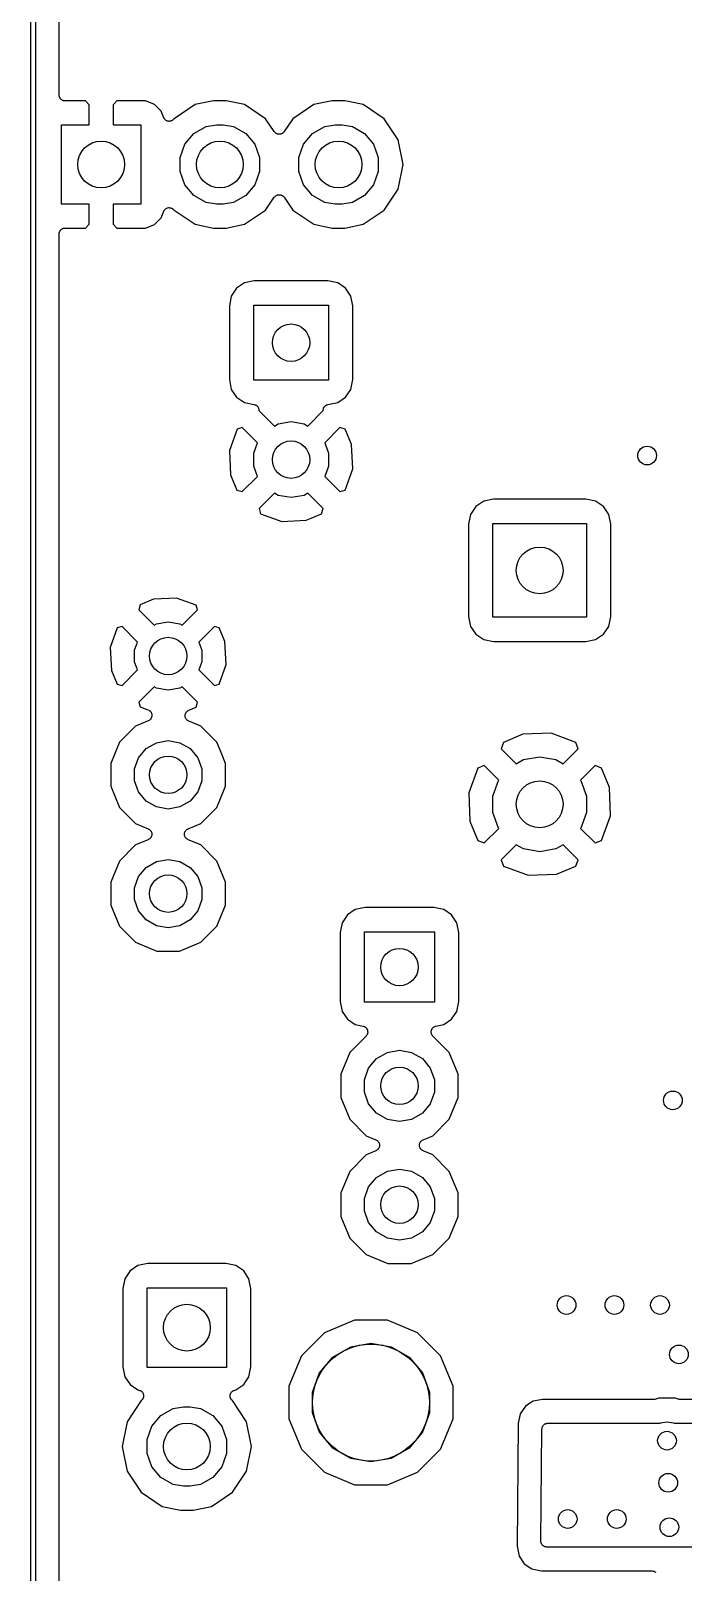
# Model space of a CAD drawing. Extents: x 202.7 to 262.5, y -125.5 to -33.7.
# Drawn here: x 202.71 to 216.67, y -105.79 to -72.83 of the extents above; entities that cross this region are included whole.
import ezdxf

# ---------------------------------------------------------------- set-up
doc = ezdxf.new("R2010")
doc.units = 0
doc.header["$MEASUREMENT"] = 0
doc.layers.add('BLACK', color=7, linetype='CONTINUOUS')

msp = doc.modelspace()

# ---------------------------------------------------------------- linework, layer by layer
at = {"layer": 'BLACK', "linetype": 'CONTINUOUS'}
for p, q in [((202.71, -115.204), (202.71, -44.0656)), ((202.81, -44.117), (202.81, -115.151)), ((203.318, -74.207), (203.318, -72.517)), ((203.32, -74.2179), (203.318, -74.207)), ((203.32, -74.2291), (203.32, -74.2179)), ((203.324, -74.2395), (203.32, -74.2291)), ((203.326, -74.2504), (203.324, -74.2395)), ((203.331, -74.2601), (203.326, -74.2504)), ((203.335, -74.2705), (203.331, -74.2601)), ((203.342, -74.279), (203.335, -74.2705)), ((203.348, -74.2886), (203.342, -74.279)), ((203.356, -74.2958), (203.348, -74.2886)), ((203.363, -74.3043), (203.356, -74.2958)), ((203.373, -74.3098), (203.363, -74.3043)), ((203.381, -74.317), (203.373, -74.3098)), ((203.392, -74.3208), (203.381, -74.317)), ((203.402, -74.3263), (203.392, -74.3208)), ((203.413, -74.3283), (203.402, -74.3263)), ((203.423, -74.3321), (203.413, -74.3283)), ((203.434, -74.3321), (203.423, -74.3321)), ((203.445, -74.334), (203.434, -74.3321)), ((203.878, -74.334), (203.445, -74.334)), ((203.962, -74.4184), (203.878, -74.334)), ((203.962, -74.842), (203.962, -74.4184)), ((204.554, -74.334), (204.47, -74.4184)), ((204.47, -74.4184), (204.47, -74.842)), ((205.167, -74.334), (204.554, -74.334)), ((205.354, -74.4113), (205.167, -74.334)), ((205.497, -74.5542), (205.354, -74.4113)), ((206.226, -74.4128), (205.777, -74.7129)), ((206.622, -74.334), (206.226, -74.4128)), ((206.89, -74.334), (206.622, -74.334)), ((207.286, -74.4128), (206.89, -74.334)), ((207.735, -74.7129), (207.286, -74.4128)), ((208.766, -74.4128), (208.317, -74.7129)), ((209.162, -74.334), (208.766, -74.4128)), ((209.43, -74.334), (209.162, -74.334)), ((209.826, -74.4128), (209.43, -74.334)), ((210.275, -74.7129), (209.826, -74.4128)), ((205.554, -74.6916), (205.497, -74.5542)), ((205.556, -74.6952), (205.554, -74.6916)), ((205.557, -74.6992), (205.556, -74.6952)), ((205.568, -74.7137), (205.557, -74.6992)), ((205.577, -74.7288), (205.568, -74.7137)), ((205.581, -74.7314), (205.577, -74.7288)), ((205.583, -74.7348), (205.581, -74.7314)), ((205.598, -74.7448), (205.583, -74.7348)), ((205.612, -74.7557), (205.598, -74.7448)), ((205.616, -74.7569), (205.612, -74.7557)), ((205.62, -74.7593), (205.616, -74.7569)), ((205.637, -74.7635), (205.62, -74.7593)), ((205.654, -74.7689), (205.637, -74.7635)), ((205.659, -74.7688), (205.654, -74.7689)), ((205.663, -74.7698), (205.659, -74.7688)), ((205.68, -74.7678), (205.663, -74.7698)), ((205.698, -74.767), (205.68, -74.7678)), ((205.702, -74.7654), (205.698, -74.767)), ((205.706, -74.765), (205.702, -74.7654)), ((205.723, -74.757), (205.706, -74.765)), ((205.739, -74.7501), (205.723, -74.757)), ((205.742, -74.7473), (205.739, -74.7501)), ((205.746, -74.7455), (205.742, -74.7473)), ((205.758, -74.7325), (205.746, -74.7455)), ((205.772, -74.7203), (205.758, -74.7325)), ((205.774, -74.7166), (205.772, -74.7203)), ((205.777, -74.7136), (205.774, -74.7166)), ((205.777, -74.7129), (205.777, -74.7136)), ((207.92, -74.9903), (207.735, -74.7129)), ((208.317, -74.7129), (208.132, -74.9903)), ((210.575, -75.1621), (210.275, -74.7129)), ((203.366, -76.542), (203.366, -74.842)), ((203.366, -74.842), (203.962, -74.842)), ((204.47, -74.842), (205.066, -74.842)), ((205.066, -74.842), (205.066, -76.542)), ((206.009, -75.2604), (206.201, -75.0308)), ((206.201, -75.0308), (206.461, -74.8809)), ((206.461, -74.8809), (206.682, -74.842)), ((206.682, -74.842), (206.83, -74.842)), ((206.83, -74.842), (207.051, -74.8809)), ((207.051, -74.8809), (207.311, -75.0308)), ((207.311, -75.0308), (207.503, -75.2604)), ((207.93, -75.0003), (207.92, -74.9903)), ((207.938, -75.0115), (207.93, -75.0003)), ((207.945, -75.0161), (207.938, -75.0115)), ((207.951, -75.0222), (207.945, -75.0161)), ((207.963, -75.0283), (207.951, -75.0222)), ((207.975, -75.036), (207.963, -75.0283)), ((207.983, -75.038), (207.975, -75.036)), ((207.99, -75.0417), (207.983, -75.038)), ((208.004, -75.0432), (207.99, -75.0417)), ((208.018, -75.0465), (208.004, -75.0432)), ((208.026, -75.0456), (208.018, -75.0465)), ((208.034, -75.0465), (208.026, -75.0456)), ((208.048, -75.0432), (208.034, -75.0465)), ((208.062, -75.0417), (208.048, -75.0432)), ((208.069, -75.038), (208.062, -75.0417)), ((208.077, -75.036), (208.069, -75.038)), ((208.089, -75.0283), (208.077, -75.036)), ((208.101, -75.0222), (208.089, -75.0283)), ((208.107, -75.0161), (208.101, -75.0222)), ((208.114, -75.0115), (208.107, -75.0161)), ((208.122, -75.0003), (208.114, -75.0115)), ((208.132, -74.9903), (208.122, -75.0003)), ((208.549, -75.2604), (208.741, -75.0308)), ((208.741, -75.0308), (209.001, -74.8809)), ((209.001, -74.8809), (209.222, -74.842)), ((209.222, -74.842), (209.37, -74.842)), ((209.37, -74.842), (209.591, -74.8809)), ((209.591, -74.8809), (209.851, -75.0308)), ((209.851, -75.0308), (210.043, -75.2604)), ((205.906, -75.5421), (206.009, -75.2604)), ((207.503, -75.2604), (207.606, -75.5421)), ((208.446, -75.5421), (208.549, -75.2604)), ((210.043, -75.2604), (210.146, -75.5421)), ((210.681, -75.692), (210.575, -75.1621)), ((205.906, -75.8419), (205.906, -75.5421)), ((207.606, -75.5421), (207.606, -75.8419)), ((208.446, -75.8419), (208.446, -75.5421)), ((210.146, -75.5421), (210.146, -75.8419)), ((210.575, -76.2219), (210.681, -75.692)), ((206.009, -76.1236), (205.906, -75.8419)), ((207.606, -75.8419), (207.503, -76.1236)), ((208.549, -76.1236), (208.446, -75.8419)), ((210.146, -75.8419), (210.043, -76.1236)), ((206.201, -76.3532), (206.009, -76.1236)), ((206.461, -76.5031), (206.201, -76.3532)), ((207.311, -76.3532), (207.051, -76.5031)), ((207.503, -76.1236), (207.311, -76.3532)), ((207.735, -76.6711), (207.92, -76.3937)), ((207.92, -76.3937), (207.93, -76.3837)), ((207.93, -76.3837), (207.938, -76.3725)), ((207.938, -76.3725), (207.945, -76.3679)), ((207.945, -76.3679), (207.951, -76.3618)), ((207.951, -76.3618), (207.963, -76.3557)), ((207.963, -76.3557), (207.975, -76.348)), ((207.975, -76.348), (207.983, -76.346)), ((207.983, -76.346), (207.99, -76.3423)), ((207.99, -76.3423), (208.004, -76.3408)), ((208.004, -76.3408), (208.018, -76.3375)), ((208.018, -76.3375), (208.026, -76.3384)), ((208.026, -76.3384), (208.034, -76.3375)), ((208.034, -76.3375), (208.048, -76.3408)), ((208.048, -76.3408), (208.062, -76.3423)), ((208.062, -76.3423), (208.069, -76.346)), ((208.069, -76.346), (208.077, -76.348)), ((208.077, -76.348), (208.089, -76.3557)), ((208.089, -76.3557), (208.101, -76.3618)), ((208.101, -76.3618), (208.107, -76.3679)), ((208.107, -76.3679), (208.114, -76.3725)), ((208.114, -76.3725), (208.122, -76.3837)), ((208.122, -76.3837), (208.132, -76.3937)), ((208.132, -76.3937), (208.317, -76.6711)), ((208.741, -76.3532), (208.549, -76.1236)), ((209.001, -76.5031), (208.741, -76.3532)), ((209.851, -76.3532), (209.591, -76.5031)), ((210.043, -76.1236), (209.851, -76.3532)), ((210.275, -76.6711), (210.575, -76.2219)), ((203.962, -76.542), (203.366, -76.542)), ((203.962, -76.9656), (203.962, -76.542)), ((205.066, -76.542), (204.47, -76.542)), ((204.47, -76.542), (204.47, -76.9656)), ((205.497, -76.8298), (205.554, -76.6924)), ((205.554, -76.6924), (205.556, -76.6888)), ((205.556, -76.6888), (205.557, -76.6848)), ((205.557, -76.6848), (205.568, -76.6703)), ((205.568, -76.6703), (205.577, -76.6552)), ((205.577, -76.6552), (205.581, -76.6526)), ((205.581, -76.6526), (205.583, -76.6492)), ((205.583, -76.6492), (205.598, -76.6392)), ((205.598, -76.6392), (205.612, -76.6283)), ((205.612, -76.6283), (205.616, -76.6271)), ((205.616, -76.6271), (205.62, -76.6247)), ((205.62, -76.6247), (205.637, -76.6205)), ((205.637, -76.6205), (205.654, -76.6151)), ((205.654, -76.6151), (205.659, -76.6152)), ((205.659, -76.6152), (205.663, -76.6142)), ((205.663, -76.6142), (205.68, -76.6162)), ((205.68, -76.6162), (205.698, -76.617)), ((205.698, -76.617), (205.702, -76.6186)), ((205.702, -76.6186), (205.706, -76.619)), ((205.706, -76.619), (205.723, -76.627)), ((205.723, -76.627), (205.739, -76.6339)), ((205.739, -76.6339), (205.742, -76.6367)), ((205.742, -76.6367), (205.746, -76.6385)), ((205.746, -76.6385), (205.758, -76.6515)), ((205.758, -76.6515), (205.772, -76.6637)), ((205.772, -76.6637), (205.774, -76.6674)), ((205.774, -76.6674), (205.777, -76.6704)), ((205.777, -76.6704), (205.777, -76.6711)), ((205.777, -76.6711), (206.226, -76.9712)), ((206.682, -76.542), (206.461, -76.5031)), ((206.83, -76.542), (206.682, -76.542)), ((207.051, -76.5031), (206.83, -76.542)), ((207.286, -76.9712), (207.735, -76.6711)), ((208.317, -76.6711), (208.766, -76.9712)), ((209.222, -76.542), (209.001, -76.5031)), ((209.37, -76.542), (209.222, -76.542)), ((209.591, -76.5031), (209.37, -76.542)), ((209.826, -76.9712), (210.275, -76.6711)), ((203.335, -77.1135), (203.342, -77.105)), ((203.342, -77.105), (203.348, -77.0954)), ((203.348, -77.0954), (203.356, -77.0882)), ((203.356, -77.0882), (203.363, -77.0797)), ((203.363, -77.0797), (203.373, -77.0742)), ((203.373, -77.0742), (203.381, -77.067)), ((203.381, -77.067), (203.392, -77.0632)), ((203.392, -77.0632), (203.402, -77.0577)), ((203.402, -77.0577), (203.413, -77.0557)), ((203.413, -77.0557), (203.423, -77.0519)), ((203.423, -77.0519), (203.434, -77.0519)), ((203.434, -77.0519), (203.445, -77.05)), ((203.445, -77.05), (203.878, -77.05)), ((203.878, -77.05), (203.962, -76.9656)), ((204.47, -76.9656), (204.554, -77.05)), ((204.554, -77.05), (205.167, -77.05)), ((205.167, -77.05), (205.354, -76.9727)), ((205.354, -76.9727), (205.497, -76.8298)), ((206.226, -76.9712), (206.622, -77.05)), ((206.622, -77.05), (206.89, -77.05)), ((206.89, -77.05), (207.286, -76.9712)), ((208.766, -76.9712), (209.162, -77.05)), ((209.162, -77.05), (209.43, -77.05)), ((209.43, -77.05), (209.826, -76.9712)), ((203.318, -77.177), (203.32, -77.1661)), ((203.318, -114.591), (203.318, -77.177)), ((203.32, -77.1549), (203.324, -77.1445)), ((203.32, -77.1661), (203.32, -77.1549)), ((203.324, -77.1445), (203.326, -77.1336)), ((203.326, -77.1336), (203.331, -77.1239)), ((203.331, -77.1239), (203.335, -77.1135)), ((207.114, -78.3358), (207.001, -78.5038)), ((207.282, -78.2235), (207.114, -78.3358)), ((207.493, -78.1816), (207.282, -78.2235)), ((209.067, -78.1816), (207.493, -78.1816)), ((209.278, -78.2235), (209.067, -78.1816)), ((209.446, -78.3358), (209.278, -78.2235)), ((209.559, -78.5038), (209.446, -78.3358)), ((207.001, -78.5038), (206.96, -78.7145)), ((206.96, -78.7145), (206.96, -80.2895)), ((207.48, -80.302), (207.48, -78.702)), ((207.48, -78.702), (209.08, -78.702)), ((209.08, -78.702), (209.08, -80.302)), ((209.6, -78.7145), (209.559, -78.5038)), ((209.6, -80.2895), (209.6, -78.7145)), ((206.96, -80.2895), (207.001, -80.5002)), ((209.08, -80.302), (207.48, -80.302)), ((209.559, -80.5002), (209.6, -80.2895)), ((207.001, -80.5002), (207.114, -80.6682)), ((207.114, -80.6682), (207.282, -80.7805)), ((209.278, -80.7805), (209.446, -80.6682)), ((209.446, -80.6682), (209.559, -80.5002)), ((207.282, -80.7805), (207.491, -80.8221)), ((207.491, -80.8221), (207.507, -80.8283)), ((207.507, -80.8283), (207.523, -80.8333)), ((207.523, -80.8333), (207.527, -80.8363)), ((207.527, -80.8363), (207.532, -80.8381)), ((207.532, -80.8381), (207.545, -80.8494)), ((207.545, -80.8494), (207.559, -80.8597)), ((207.559, -80.8597), (207.561, -80.8639)), ((207.561, -80.8639), (207.565, -80.8672)), ((207.565, -80.8672), (207.573, -80.8822)), ((207.573, -80.8822), (207.583, -80.8966)), ((207.583, -80.8966), (207.584, -80.9015)), ((207.584, -80.9015), (207.586, -80.9059)), ((207.586, -80.9059), (207.589, -80.9228)), ((207.589, -80.9228), (207.593, -80.9395)), ((207.593, -80.9395), (207.592, -80.9445)), ((207.592, -80.9445), (207.593, -80.9495)), ((207.593, -80.9495), (207.592, -80.9549)), ((207.592, -80.9549), (207.922, -81.2849)), ((208.638, -81.2849), (208.968, -80.9549)), ((208.967, -80.9395), (208.971, -80.9228)), ((208.968, -80.9445), (208.967, -80.9395)), ((208.967, -80.9495), (208.968, -80.9445)), ((208.968, -80.9549), (208.967, -80.9495)), ((208.971, -80.9228), (208.974, -80.9059)), ((208.974, -80.9059), (208.976, -80.9015)), ((208.976, -80.9015), (208.977, -80.8966)), ((208.977, -80.8966), (208.987, -80.8822)), ((208.987, -80.8822), (208.995, -80.8672)), ((208.995, -80.8672), (208.999, -80.8639)), ((208.999, -80.8639), (209.001, -80.8597)), ((209.001, -80.8597), (209.015, -80.8494)), ((209.015, -80.8494), (209.028, -80.8381)), ((209.028, -80.8381), (209.033, -80.8363)), ((209.033, -80.8363), (209.037, -80.8333)), ((209.037, -80.8333), (209.053, -80.8283)), ((209.053, -80.8283), (209.069, -80.8221)), ((209.069, -80.8221), (209.278, -80.7805)), ((207.124, -81.3511), (206.961, -81.8044)), ((207.236, -81.3174), (207.124, -81.3511)), ((207.56, -81.6412), (207.236, -81.3174)), ((207.922, -81.2849), (208.002, -81.2386)), ((208.002, -81.2386), (208.28, -81.1897)), ((208.28, -81.1897), (208.558, -81.2386)), ((208.558, -81.2386), (208.638, -81.2849)), ((209.324, -81.3174), (209, -81.6412)), ((209.44, -81.3522), (209.324, -81.3174)), ((209.574, -81.6767), (209.44, -81.3522)), ((207.48, -81.8609), (207.56, -81.6412)), ((209, -81.6412), (209.08, -81.8609)), ((209.599, -82.1996), (209.574, -81.6767)), ((206.961, -81.8044), (206.986, -82.3273)), ((207.48, -82.1431), (207.48, -81.8609)), ((209.08, -81.8609), (209.08, -82.1431)), ((206.986, -82.3273), (207.12, -82.6518)), ((207.236, -82.6866), (207.56, -82.3628)), ((207.56, -82.3628), (207.48, -82.1431)), ((209.08, -82.1431), (209, -82.3628)), ((209, -82.3628), (209.324, -82.6866)), ((209.436, -82.6529), (209.599, -82.1996)), ((207.12, -82.6518), (207.236, -82.6866)), ((209.324, -82.6866), (209.436, -82.6529)), ((207.922, -82.7191), (207.595, -83.0458)), ((208.002, -82.7654), (207.922, -82.7191)), ((208.28, -82.8143), (208.002, -82.7654)), ((208.558, -82.7654), (208.28, -82.8143)), ((208.638, -82.7191), (208.558, -82.7654)), ((208.965, -83.0458), (208.638, -82.7191)), ((212.234, -83.0038), (212.121, -83.1718)), ((212.402, -82.8915), (212.234, -83.0038)), ((212.613, -82.8496), (212.402, -82.8915)), ((214.587, -82.8496), (212.613, -82.8496)), ((214.798, -82.8915), (214.587, -82.8496)), ((214.966, -83.0038), (214.798, -82.8915)), ((215.079, -83.1718), (214.966, -83.0038)), ((207.595, -83.0458), (207.629, -83.158)), ((207.629, -83.158), (208.082, -83.3209)), ((208.082, -83.3209), (208.605, -83.296)), ((208.605, -83.296), (208.71, -83.2527)), ((208.71, -83.2527), (208.93, -83.1616)), ((208.71, -83.2527), (208.71, -83.2527)), ((208.93, -83.1616), (208.965, -83.0458)), ((212.121, -83.1718), (212.08, -83.3825)), ((215.12, -83.3825), (215.079, -83.1718)), ((212.08, -83.3825), (212.08, -85.3575)), ((212.6, -85.37), (212.6, -83.37)), ((212.6, -83.37), (214.6, -83.37)), ((214.6, -83.37), (214.6, -85.37)), ((215.12, -85.3575), (215.12, -83.3825)), ((205.338, -84.9868), (205.05, -85.1058)), ((205.829, -84.9608), (205.338, -84.9868)), ((206.251, -85.1099), (205.829, -84.9608)), ((205.05, -85.1058), (205.022, -85.2124)), ((205.022, -85.2124), (205.351, -85.5414)), ((205.949, -85.5414), (206.278, -85.2124)), ((206.278, -85.2124), (206.251, -85.1099)), ((204.56, -85.5993), (204.411, -86.0209)), ((204.662, -85.5716), (204.56, -85.5993)), ((204.992, -85.9016), (204.662, -85.5716)), ((205.351, -85.5414), (205.4, -85.513)), ((205.4, -85.513), (205.65, -85.4689)), ((205.65, -85.4689), (205.9, -85.513)), ((205.9, -85.513), (205.949, -85.5414)), ((206.638, -85.5716), (206.308, -85.9016)), ((206.744, -85.6004), (206.638, -85.5716)), ((206.863, -85.8878), (206.744, -85.6004)), ((212.08, -85.3575), (212.121, -85.5682)), ((212.121, -85.5682), (212.234, -85.7362)), ((214.6, -85.37), (212.6, -85.37)), ((214.966, -85.7362), (215.079, -85.5682)), ((215.079, -85.5682), (215.12, -85.3575)), ((204.93, -86.073), (204.992, -85.9016)), ((206.308, -85.9016), (206.37, -86.073)), ((206.889, -86.3791), (206.863, -85.8878)), ((212.234, -85.7362), (212.402, -85.8485)), ((212.402, -85.8485), (212.613, -85.8904)), ((212.613, -85.8904), (214.587, -85.8904)), ((214.587, -85.8904), (214.798, -85.8485)), ((214.798, -85.8485), (214.966, -85.7362)), ((204.411, -86.0209), (204.437, -86.5122)), ((204.93, -86.327), (204.93, -86.073)), ((204.992, -86.4984), (204.93, -86.327)), ((206.37, -86.327), (206.308, -86.4984)), ((206.37, -86.073), (206.37, -86.327)), ((204.437, -86.5122), (204.556, -86.7996)), ((204.662, -86.8284), (204.992, -86.4984)), ((206.308, -86.4984), (206.638, -86.8284)), ((206.74, -86.8007), (206.889, -86.3791)), ((204.556, -86.7996), (204.662, -86.8284)), ((205.351, -86.8586), (205.022, -87.1876)), ((205.4, -86.887), (205.351, -86.8586)), ((205.65, -86.9311), (205.4, -86.887)), ((205.9, -86.887), (205.65, -86.9311)), ((205.949, -86.8586), (205.9, -86.887)), ((206.278, -87.1876), (205.949, -86.8586)), ((206.638, -86.8284), (206.74, -86.8007)), ((205.022, -87.1876), (205.049, -87.2901)), ((205.049, -87.2901), (205.218, -87.3499)), ((206.092, -87.3593), (206.25, -87.2942)), ((206.25, -87.2942), (206.278, -87.1876)), ((205.225, -87.587), (204.954, -87.699)), ((205.218, -87.3499), (205.236, -87.3597)), ((205.241, -87.5763), (205.225, -87.587)), ((205.236, -87.3597), (205.253, -87.3689)), ((205.259, -87.5662), (205.241, -87.5763)), ((205.253, -87.3689), (205.255, -87.3705)), ((205.255, -87.3705), (205.257, -87.3716)), ((205.257, -87.3716), (205.27, -87.3868)), ((205.26, -87.5645), (205.259, -87.5662)), ((205.262, -87.5633), (205.26, -87.5645)), ((205.274, -87.5475), (205.262, -87.5633)), ((205.27, -87.3868), (205.283, -87.4014)), ((205.287, -87.5321), (205.274, -87.5475)), ((205.283, -87.4014), (205.284, -87.4035)), ((205.284, -87.4035), (205.286, -87.4051)), ((205.286, -87.4051), (205.292, -87.4238)), ((205.289, -87.5283), (205.287, -87.53)), ((205.287, -87.53), (205.287, -87.5321)), ((205.295, -87.5093), (205.289, -87.5283)), ((205.292, -87.4238), (205.3, -87.4422)), ((205.301, -87.4906), (205.295, -87.5093)), ((205.3, -87.4422), (205.3, -87.4444)), ((205.3, -87.4444), (205.301, -87.4465)), ((205.301, -87.4465), (205.301, -87.4664)), ((205.301, -87.4664), (205.302, -87.4862)), ((205.302, -87.4862), (205.301, -87.4883)), ((205.301, -87.4883), (205.301, -87.4906)), ((206.015, -87.4601), (206.017, -87.4548)), ((206.016, -87.4767), (206.015, -87.4601)), ((206.015, -87.4933), (206.016, -87.4767)), ((206.017, -87.4986), (206.015, -87.4933)), ((206.017, -87.4492), (206.023, -87.4339)), ((206.017, -87.4548), (206.017, -87.4492)), ((206.017, -87.5042), (206.017, -87.4986)), ((206.023, -87.5195), (206.017, -87.5042)), ((206.023, -87.4339), (206.028, -87.418)), ((206.028, -87.5353), (206.023, -87.5195)), ((206.028, -87.418), (206.032, -87.4136)), ((206.032, -87.5397), (206.028, -87.5353)), ((206.032, -87.4136), (206.034, -87.4084)), ((206.034, -87.5449), (206.032, -87.5397)), ((206.034, -87.4084), (206.045, -87.3962)), ((206.045, -87.5571), (206.034, -87.5449)), ((206.045, -87.3962), (206.055, -87.383)), ((206.055, -87.5703), (206.045, -87.5571)), ((206.055, -87.383), (206.06, -87.38)), ((206.06, -87.5733), (206.055, -87.5703)), ((206.06, -87.38), (206.064, -87.3759)), ((206.064, -87.5774), (206.06, -87.5733)), ((206.064, -87.3759), (206.078, -87.3683)), ((206.078, -87.5851), (206.064, -87.5774)), ((206.078, -87.3683), (206.092, -87.3593)), ((206.092, -87.594), (206.078, -87.5851)), ((206.346, -87.699), (206.092, -87.594)), ((204.954, -87.699), (204.609, -88.0444)), ((206.691, -88.0444), (206.346, -87.699)), ((213.242, -87.8742), (212.826, -88.0467)), ((213.844, -87.8519), (213.242, -87.8742)), ((214.375, -88.0494), (213.844, -87.8519)), ((204.609, -88.0444), (204.422, -88.4957)), ((205.017, -88.3744), (205.18, -88.1799)), ((205.18, -88.1799), (205.4, -88.053)), ((205.4, -88.053), (205.65, -88.0089)), ((205.65, -88.0089), (205.9, -88.053)), ((205.9, -88.053), (206.12, -88.1799)), ((206.12, -88.1799), (206.283, -88.3744)), ((206.783, -88.2661), (206.691, -88.0444)), ((206.878, -88.4957), (206.783, -88.2661)), ((212.826, -88.0467), (212.774, -88.1852)), ((212.774, -88.1852), (213.096, -88.5065)), ((214.104, -88.5065), (214.426, -88.1852)), ((214.426, -88.1852), (214.375, -88.0494)), ((204.422, -88.4957), (204.422, -88.9843)), ((204.93, -88.613), (205.017, -88.3744)), ((204.93, -88.867), (204.93, -88.613)), ((206.283, -88.3744), (206.37, -88.613)), ((206.37, -88.613), (206.37, -88.867)), ((206.878, -88.9843), (206.878, -88.4957)), ((212.279, -88.5946), (212.082, -89.126)), ((212.415, -88.5444), (212.279, -88.5946)), ((212.726, -88.8555), (212.415, -88.5444)), ((213.096, -88.5065), (213.253, -88.4158)), ((213.253, -88.4158), (213.6, -88.3546)), ((213.6, -88.3546), (213.947, -88.4158)), ((213.947, -88.4158), (214.104, -88.5065)), ((214.785, -88.5444), (214.474, -88.8555)), ((214.923, -88.5956), (214.785, -88.5444)), ((215.096, -89.0121), (214.923, -88.5956)), ((205.017, -89.1056), (204.93, -88.867)), ((206.37, -88.867), (206.283, -89.1056)), ((212.6, -89.1937), (212.721, -88.8623)), ((212.721, -88.8623), (212.726, -88.8555)), ((214.474, -88.8555), (214.479, -88.8623)), ((214.479, -88.8623), (214.6, -89.1937)), ((204.422, -88.9843), (204.609, -89.4356)), ((205.18, -89.3001), (205.017, -89.1056)), ((206.283, -89.1056), (206.12, -89.3001)), ((206.691, -89.4356), (206.848, -89.0569)), ((206.848, -89.0569), (206.878, -88.9843)), ((206.848, -89.0569), (206.848, -89.0569)), ((212.082, -89.126), (212.104, -89.7279)), ((212.6, -89.5463), (212.6, -89.1937)), ((214.6, -89.1937), (214.6, -89.5463)), ((215.118, -89.614), (215.096, -89.0121)), ((204.609, -89.4356), (204.954, -89.781)), ((205.4, -89.427), (205.18, -89.3001)), ((205.65, -89.4711), (205.4, -89.427)), ((205.9, -89.427), (205.65, -89.4711)), ((206.12, -89.3001), (205.9, -89.427)), ((206.346, -89.781), (206.691, -89.4356)), ((212.721, -89.8777), (212.6, -89.5463)), ((214.6, -89.5463), (214.479, -89.8777)), ((214.921, -90.1454), (215.118, -89.614)), ((204.954, -89.781), (205.224, -89.8927)), ((205.224, -89.8927), (205.238, -89.9016)), ((205.238, -89.9016), (205.253, -89.9092)), ((205.253, -89.9092), (205.256, -89.9134)), ((205.256, -89.9134), (205.261, -89.9164)), ((205.261, -89.9164), (205.271, -89.9295)), ((205.271, -89.9295), (205.282, -89.9418)), ((205.282, -89.9418), (205.285, -89.9469)), ((205.285, -89.9469), (205.288, -89.9514)), ((205.288, -89.9514), (205.293, -89.9672)), ((206.007, -89.9672), (206.012, -89.9514)), ((206.012, -89.9514), (206.015, -89.9469)), ((206.015, -89.9469), (206.018, -89.9418)), ((206.018, -89.9418), (206.029, -89.9295)), ((206.029, -89.9295), (206.039, -89.9164)), ((206.039, -89.9164), (206.044, -89.9134)), ((206.044, -89.9134), (206.047, -89.9092)), ((206.047, -89.9092), (206.062, -89.9016)), ((206.062, -89.9016), (206.076, -89.8927)), ((206.076, -89.8927), (206.346, -89.781)), ((212.104, -89.7279), (212.277, -90.1444)), ((212.415, -90.1956), (212.726, -89.8845)), ((212.726, -89.8845), (212.721, -89.8777)), ((214.479, -89.8777), (214.474, -89.8845)), ((214.474, -89.8845), (214.785, -90.1956)), ((204.954, -90.239), (204.609, -90.5844)), ((205.224, -90.1273), (204.954, -90.239)), ((205.238, -90.1184), (205.224, -90.1273)), ((205.253, -90.1108), (205.238, -90.1184)), ((205.256, -90.1066), (205.253, -90.1108)), ((205.261, -90.1036), (205.256, -90.1066)), ((205.271, -90.0905), (205.261, -90.1036)), ((205.282, -90.0782), (205.271, -90.0905)), ((205.285, -90.0731), (205.282, -90.0782)), ((205.288, -90.0686), (205.285, -90.0731)), ((205.293, -90.0528), (205.288, -90.0686)), ((205.293, -89.9672), (205.299, -89.9825)), ((205.299, -90.0375), (205.293, -90.0528)), ((205.299, -89.9825), (205.299, -89.9881)), ((205.299, -89.9881), (205.301, -89.9934)), ((205.301, -90.0266), (205.299, -90.0319)), ((205.299, -90.0319), (205.299, -90.0375)), ((205.301, -89.9934), (205.3, -90.01)), ((205.3, -90.01), (205.301, -90.0266)), ((205.999, -89.9934), (206.001, -89.9881)), ((206, -90.01), (205.999, -89.9934)), ((205.999, -90.0266), (206, -90.01)), ((206.001, -90.0319), (205.999, -90.0266)), ((206.001, -89.9825), (206.007, -89.9672)), ((206.001, -89.9881), (206.001, -89.9825)), ((206.001, -90.0375), (206.001, -90.0319)), ((206.007, -90.0528), (206.001, -90.0375)), ((206.012, -90.0686), (206.007, -90.0528)), ((206.015, -90.0731), (206.012, -90.0686)), ((206.018, -90.0782), (206.015, -90.0731)), ((206.029, -90.0905), (206.018, -90.0782)), ((206.039, -90.1036), (206.029, -90.0905)), ((206.044, -90.1066), (206.039, -90.1036)), ((206.047, -90.1108), (206.044, -90.1066)), ((206.062, -90.1184), (206.047, -90.1108)), ((206.076, -90.1273), (206.062, -90.1184)), ((206.346, -90.239), (206.076, -90.1273)), ((206.691, -90.5844), (206.346, -90.239)), ((212.277, -90.1444), (212.415, -90.1956)), ((213.096, -90.2335), (212.774, -90.5548)), ((213.253, -90.3242), (213.096, -90.2335)), ((214.104, -90.2335), (213.947, -90.3242)), ((214.426, -90.5548), (214.104, -90.2335)), ((214.785, -90.1956), (214.921, -90.1454)), ((204.609, -90.5844), (204.422, -91.0357)), ((205.18, -90.7199), (205.4, -90.593)), ((205.4, -90.593), (205.65, -90.5489)), ((205.65, -90.5489), (205.9, -90.593)), ((205.9, -90.593), (206.12, -90.7199)), ((206.878, -91.0357), (206.691, -90.5844)), ((212.774, -90.5548), (212.825, -90.6906)), ((213.6, -90.3854), (213.253, -90.3242)), ((213.947, -90.3242), (213.6, -90.3854)), ((214.374, -90.6933), (214.426, -90.5548)), ((204.93, -91.153), (205.017, -90.9144)), ((205.017, -90.9144), (205.18, -90.7199)), ((206.12, -90.7199), (206.283, -90.9144)), ((206.283, -90.9144), (206.37, -91.153)), ((212.825, -90.6906), (213.356, -90.8881)), ((213.356, -90.8881), (213.958, -90.8658)), ((213.958, -90.8658), (214.374, -90.6933)), ((204.422, -91.0357), (204.422, -91.5243)), ((204.93, -91.407), (204.93, -91.153)), ((206.37, -91.153), (206.37, -91.407)), ((206.878, -91.5243), (206.878, -91.0357)), ((204.422, -91.5243), (204.609, -91.9756)), ((205.017, -91.6456), (204.93, -91.407)), ((206.37, -91.407), (206.283, -91.6456)), ((206.691, -91.9756), (206.878, -91.5243)), ((209.863, -91.5796), (209.652, -91.6215)), ((211.337, -91.5796), (209.863, -91.5796)), ((211.548, -91.6215), (211.337, -91.5796)), ((205.18, -91.8401), (205.017, -91.6456)), ((205.4, -91.967), (205.18, -91.8401)), ((206.12, -91.8401), (205.9, -91.967)), ((206.283, -91.6456), (206.12, -91.8401)), ((209.371, -91.9018), (209.33, -92.1125)), ((209.484, -91.7338), (209.371, -91.9018)), ((209.652, -91.6215), (209.484, -91.7338)), ((211.716, -91.7338), (211.548, -91.6215)), ((211.829, -91.9018), (211.716, -91.7338)), ((211.87, -92.1125), (211.829, -91.9018)), ((204.609, -91.9756), (204.954, -92.321)), ((205.65, -92.0111), (205.4, -91.967)), ((205.9, -91.967), (205.65, -92.0111)), ((206.346, -92.321), (206.656, -92.0102)), ((206.656, -92.0102), (206.691, -91.9756)), ((206.656, -92.0102), (206.656, -92.0102)), ((209.33, -92.1125), (209.33, -93.5875)), ((209.85, -93.6), (209.85, -92.1)), ((209.85, -92.1), (211.35, -92.1)), ((211.35, -92.1), (211.35, -93.6)), ((211.87, -93.5875), (211.87, -92.1125)), ((204.954, -92.321), (205.406, -92.508)), ((205.406, -92.508), (205.894, -92.508)), ((205.894, -92.508), (206.346, -92.321)), ((209.33, -93.5875), (209.371, -93.7982)), ((209.371, -93.7982), (209.484, -93.9662)), ((211.35, -93.6), (209.85, -93.6)), ((211.716, -93.9662), (211.829, -93.7982)), ((211.829, -93.7982), (211.87, -93.5875)), ((209.484, -93.9662), (209.652, -94.0785)), ((209.652, -94.0785), (209.82, -94.1119)), ((209.82, -94.1119), (209.824, -94.1134)), ((209.824, -94.1134), (209.828, -94.1138)), ((209.828, -94.1138), (209.844, -94.1214)), ((209.844, -94.1214), (209.861, -94.1279)), ((209.861, -94.1279), (209.864, -94.1307)), ((209.864, -94.1307), (209.868, -94.1324)), ((209.868, -94.1324), (209.88, -94.1451)), ((209.88, -94.1451), (209.894, -94.157)), ((209.894, -94.157), (209.896, -94.1607)), ((209.896, -94.1607), (209.899, -94.1636)), ((209.899, -94.1636), (209.906, -94.1799)), ((209.906, -94.1799), (209.915, -94.1956)), ((209.915, -94.1956), (209.916, -94.1998)), ((209.916, -94.1998), (209.918, -94.2036)), ((209.918, -94.2036), (209.919, -94.2215)), ((209.919, -94.2215), (209.922, -94.2392)), ((209.922, -94.2392), (209.921, -94.2434)), ((211.278, -94.2392), (211.281, -94.2215)), ((211.279, -94.2434), (211.278, -94.2392)), ((211.281, -94.2215), (211.282, -94.2036)), ((211.282, -94.2036), (211.284, -94.1998)), ((211.284, -94.1998), (211.285, -94.1956)), ((211.285, -94.1956), (211.294, -94.1799)), ((211.294, -94.1799), (211.301, -94.1636)), ((211.301, -94.1636), (211.304, -94.1607)), ((211.304, -94.1607), (211.306, -94.157)), ((211.306, -94.157), (211.32, -94.1451)), ((211.32, -94.1451), (211.332, -94.1324)), ((211.332, -94.1324), (211.336, -94.1307)), ((211.336, -94.1307), (211.339, -94.1279)), ((211.339, -94.1279), (211.356, -94.1214)), ((211.356, -94.1214), (211.372, -94.1138)), ((211.372, -94.1138), (211.376, -94.1134)), ((211.376, -94.1134), (211.38, -94.1119)), ((211.38, -94.1119), (211.548, -94.0785)), ((211.548, -94.0785), (211.716, -93.9662)), ((209.885, -94.3263), (209.534, -94.6774)), ((209.887, -94.3228), (209.885, -94.3263)), ((209.89, -94.3202), (209.887, -94.3228)), ((209.9, -94.3049), (209.89, -94.3202)), ((209.91, -94.2901), (209.9, -94.3049)), ((209.911, -94.2861), (209.91, -94.2901)), ((209.913, -94.2825), (209.911, -94.2861)), ((209.917, -94.2649), (209.913, -94.2825)), ((209.921, -94.2475), (209.917, -94.2649)), ((209.921, -94.2434), (209.921, -94.2475)), ((211.279, -94.2475), (211.279, -94.2434)), ((211.283, -94.2649), (211.279, -94.2475)), ((211.287, -94.2825), (211.283, -94.2649)), ((211.289, -94.2861), (211.287, -94.2825)), ((211.29, -94.2901), (211.289, -94.2861)), ((211.3, -94.3048), (211.29, -94.2901)), ((211.31, -94.3202), (211.3, -94.3048)), ((211.313, -94.3228), (211.31, -94.3202)), ((211.315, -94.3263), (211.313, -94.3228)), ((211.666, -94.6774), (211.315, -94.3263)), ((209.534, -94.6774), (209.342, -95.1398)), ((209.94, -95.0092), (210.11, -94.8066)), ((210.11, -94.8066), (210.34, -94.6744)), ((210.34, -94.6744), (210.6, -94.6284)), ((210.6, -94.6284), (210.86, -94.6744)), ((210.86, -94.6744), (211.09, -94.8066)), ((211.09, -94.8066), (211.26, -95.0092)), ((211.858, -95.1398), (211.666, -94.6774)), ((209.342, -95.1398), (209.342, -95.6402)), ((209.85, -95.2578), (209.94, -95.0092)), ((211.26, -95.0092), (211.35, -95.2578)), ((211.858, -95.6402), (211.858, -95.1398)), ((209.85, -95.5222), (209.85, -95.2578)), ((209.94, -95.7708), (209.85, -95.5222)), ((211.35, -95.5222), (211.26, -95.7708)), ((211.35, -95.2578), (211.35, -95.5222)), ((209.342, -95.6402), (209.534, -96.1026)), ((210.11, -95.9734), (209.94, -95.7708)), ((211.26, -95.7708), (211.09, -95.9734)), ((211.666, -96.1026), (211.858, -95.6402)), ((209.534, -96.1026), (209.887, -96.4565)), ((210.34, -96.1056), (210.11, -95.9734)), ((210.6, -96.1516), (210.34, -96.1056)), ((210.86, -96.1056), (210.6, -96.1516)), ((211.09, -95.9734), (210.86, -96.1056)), ((211.313, -96.4565), (211.666, -96.1026)), ((209.887, -96.4565), (210.095, -96.5427)), ((210.095, -96.5427), (210.109, -96.5516)), ((211.091, -96.5516), (211.105, -96.5427)), ((211.105, -96.5427), (211.177, -96.5127)), ((211.177, -96.5127), (211.313, -96.4565)), ((211.177, -96.5127), (211.177, -96.5127)), ((209.887, -96.8635), (209.534, -97.2174)), ((210.095, -96.7773), (209.887, -96.8635)), ((210.109, -96.7684), (210.095, -96.7773)), ((210.109, -96.5516), (210.124, -96.5592)), ((210.124, -96.7608), (210.109, -96.7684)), ((210.124, -96.5592), (210.128, -96.5634)), ((210.128, -96.7566), (210.124, -96.7608)), ((210.128, -96.5634), (210.133, -96.5664)), ((210.133, -96.7536), (210.128, -96.7566)), ((210.133, -96.5664), (210.143, -96.5795)), ((210.143, -96.7405), (210.133, -96.7536)), ((210.143, -96.5795), (210.154, -96.5918)), ((210.154, -96.7282), (210.143, -96.7405)), ((210.154, -96.5918), (210.156, -96.5969)), ((210.156, -96.7231), (210.154, -96.7282)), ((210.156, -96.5969), (210.16, -96.6014)), ((210.16, -96.7186), (210.156, -96.7231)), ((210.16, -96.6014), (210.165, -96.6172)), ((210.165, -96.7028), (210.16, -96.7186)), ((210.165, -96.6172), (210.171, -96.6325)), ((210.171, -96.6875), (210.165, -96.7028)), ((210.171, -96.6325), (210.171, -96.6381)), ((210.171, -96.6381), (210.173, -96.6434)), ((210.173, -96.6766), (210.171, -96.6819)), ((210.171, -96.6819), (210.171, -96.6875)), ((210.173, -96.6434), (210.172, -96.66)), ((210.172, -96.66), (210.173, -96.6766)), ((211.027, -96.6434), (211.029, -96.6381)), ((211.028, -96.66), (211.027, -96.6434)), ((211.027, -96.6766), (211.028, -96.66)), ((211.029, -96.6819), (211.027, -96.6766)), ((211.029, -96.6325), (211.035, -96.6172)), ((211.029, -96.6381), (211.029, -96.6325)), ((211.029, -96.6875), (211.029, -96.6819)), ((211.035, -96.7028), (211.029, -96.6875)), ((211.035, -96.6172), (211.04, -96.6014)), ((211.04, -96.7186), (211.035, -96.7028)), ((211.04, -96.6014), (211.044, -96.5969)), ((211.044, -96.7231), (211.04, -96.7186)), ((211.044, -96.5969), (211.046, -96.5918)), ((211.046, -96.7282), (211.044, -96.7231)), ((211.046, -96.5918), (211.057, -96.5795)), ((211.057, -96.7405), (211.046, -96.7282)), ((211.057, -96.5795), (211.067, -96.5664)), ((211.067, -96.7536), (211.057, -96.7405)), ((211.067, -96.5664), (211.072, -96.5634)), ((211.072, -96.7566), (211.067, -96.7536)), ((211.072, -96.5634), (211.076, -96.5592)), ((211.076, -96.7608), (211.072, -96.7566)), ((211.076, -96.5592), (211.091, -96.5516)), ((211.091, -96.7684), (211.076, -96.7608)), ((211.105, -96.7773), (211.091, -96.7684)), ((211.313, -96.8635), (211.105, -96.7773)), ((211.666, -97.2174), (211.313, -96.8635)), ((210.34, -97.2144), (210.6, -97.1684)), ((210.6, -97.1684), (210.86, -97.2144)), ((209.534, -97.2174), (209.342, -97.6798)), ((209.94, -97.5492), (210.11, -97.3466)), ((210.11, -97.3466), (210.34, -97.2144)), ((210.86, -97.2144), (211.09, -97.3466)), ((211.09, -97.3466), (211.26, -97.5492)), ((211.858, -97.6798), (211.666, -97.2174)), ((209.342, -97.6798), (209.342, -98.1802)), ((209.85, -97.7978), (209.94, -97.5492)), ((209.85, -98.0622), (209.85, -97.7978)), ((211.26, -97.5492), (211.35, -97.7978)), ((211.35, -97.7978), (211.35, -98.0622)), ((211.858, -98.1802), (211.858, -97.6798)), ((209.342, -98.1802), (209.534, -98.6426)), ((209.94, -98.3108), (209.85, -98.0622)), ((211.35, -98.0622), (211.26, -98.3108)), ((211.666, -98.6426), (211.858, -98.1802)), ((210.11, -98.5134), (209.94, -98.3108)), ((210.34, -98.6456), (210.11, -98.5134)), ((211.09, -98.5134), (210.86, -98.6456)), ((211.26, -98.3108), (211.09, -98.5134)), ((209.534, -98.6426), (209.887, -98.9965)), ((210.6, -98.6916), (210.34, -98.6456)), ((210.86, -98.6456), (210.6, -98.6916)), ((211.313, -98.9965), (211.666, -98.6426)), ((209.887, -98.9965), (210.35, -99.188)), ((210.85, -99.188), (211.313, -98.9965)), ((204.721, -99.5118), (204.68, -99.7225)), ((204.834, -99.3438), (204.721, -99.5118)), ((205.002, -99.2315), (204.834, -99.3438)), ((205.213, -99.1896), (205.002, -99.2315)), ((206.887, -99.1896), (205.213, -99.1896)), ((207.098, -99.2315), (206.887, -99.1896)), ((207.266, -99.3438), (207.098, -99.2315)), ((207.379, -99.5118), (207.266, -99.3438)), ((207.42, -99.7225), (207.379, -99.5118)), ((210.35, -99.188), (210.85, -99.188)), ((204.68, -99.7225), (204.68, -101.397)), ((205.2, -101.41), (205.2, -99.71)), ((205.2, -99.71), (206.9, -99.71)), ((206.9, -99.71), (206.9, -101.41)), ((207.42, -101.397), (207.42, -99.7225)), ((209.64, -100.402), (208.994, -100.67)), ((210.34, -100.402), (209.64, -100.402)), ((210.986, -100.67), (210.34, -100.402)), ((208.994, -100.67), (208.5, -101.164)), ((211.206, -100.89), (210.986, -100.67)), ((209.174, -101.188), (209.556, -100.967)), ((209.556, -100.967), (209.99, -100.891)), ((209.99, -100.891), (210.424, -100.967)), ((210.424, -100.967), (210.806, -101.188)), ((211.48, -101.164), (211.206, -100.89)), ((211.206, -100.89), (211.206, -100.89)), ((204.68, -101.397), (204.721, -101.608)), ((206.9, -101.41), (205.2, -101.41)), ((207.379, -101.608), (207.42, -101.397)), ((208.5, -101.164), (208.232, -101.81)), ((208.891, -101.525), (209.174, -101.188)), ((210.806, -101.188), (211.089, -101.525)), ((211.748, -101.81), (211.48, -101.164)), ((204.721, -101.608), (204.834, -101.776)), ((204.834, -101.776), (205.002, -101.889)), ((207.098, -101.889), (207.266, -101.776)), ((207.266, -101.776), (207.308, -101.714)), ((207.308, -101.714), (207.379, -101.608)), ((208.232, -101.81), (208.232, -102.51)), ((208.74, -101.94), (208.891, -101.525)), ((211.089, -101.525), (211.24, -101.94)), ((211.748, -102.51), (211.748, -101.81)), ((205.072, -102.119), (204.771, -102.57)), ((205.002, -101.889), (205.022, -101.893)), ((205.022, -101.893), (205.038, -101.899)), ((205.038, -101.899), (205.054, -101.903)), ((205.054, -101.903), (205.058, -101.907)), ((205.058, -101.907), (205.064, -101.909)), ((205.064, -101.909), (205.076, -101.92)), ((205.08, -102.111), (205.072, -102.119)), ((205.076, -101.92), (205.089, -101.929)), ((205.093, -102.101), (205.08, -102.111)), ((205.089, -101.929), (205.092, -101.934)), ((205.092, -101.934), (205.097, -101.938)), ((205.096, -102.096), (205.093, -102.101)), ((205.1, -102.092), (205.096, -102.096)), ((205.097, -101.938), (205.105, -101.952)), ((205.107, -102.077), (205.1, -102.092)), ((205.105, -101.952), (205.114, -101.966)), ((205.116, -102.063), (205.107, -102.077)), ((205.114, -101.966), (205.115, -101.971)), ((205.115, -101.971), (205.118, -101.976)), ((205.117, -102.058), (205.116, -102.063)), ((205.12, -102.053), (205.117, -102.058)), ((205.118, -101.976), (205.12, -101.993)), ((205.12, -101.993), (205.124, -102.009)), ((205.121, -102.036), (205.12, -102.053)), ((205.125, -102.02), (205.121, -102.036)), ((205.124, -102.009), (205.124, -102.014)), ((205.124, -102.014), (205.125, -102.02)), ((206.975, -102.02), (206.976, -102.014)), ((206.979, -102.036), (206.975, -102.02)), ((206.976, -102.009), (206.98, -101.993)), ((206.976, -102.014), (206.976, -102.009)), ((206.98, -102.053), (206.979, -102.036)), ((206.98, -101.993), (206.982, -101.976)), ((206.983, -102.058), (206.98, -102.053)), ((206.982, -101.976), (206.985, -101.971)), ((206.984, -102.063), (206.983, -102.058)), ((206.993, -102.077), (206.984, -102.063)), ((206.985, -101.971), (206.986, -101.966)), ((206.986, -101.966), (206.995, -101.952)), ((207, -102.092), (206.993, -102.077)), ((206.995, -101.952), (207.003, -101.938)), ((207.004, -102.096), (207, -102.092)), ((207.003, -101.938), (207.008, -101.934)), ((207.007, -102.101), (207.004, -102.096)), ((207.02, -102.111), (207.007, -102.101)), ((207.008, -101.934), (207.011, -101.929)), ((207.011, -101.929), (207.024, -101.92)), ((207.028, -102.119), (207.02, -102.111)), ((207.024, -101.92), (207.036, -101.909)), ((207.329, -102.57), (207.028, -102.119)), ((207.036, -101.909), (207.042, -101.907)), ((207.042, -101.907), (207.046, -101.903)), ((207.046, -101.903), (207.062, -101.899)), ((207.062, -101.899), (207.078, -101.893)), ((207.078, -101.893), (207.098, -101.889)), ((208.74, -102.38), (208.74, -101.94)), ((211.24, -101.94), (211.24, -102.38)), ((213.461, -102.131), (213.296, -102.239)), ((213.662, -102.092), (213.461, -102.131)), ((216.059, -102.092), (213.662, -102.092)), ((216.062, -102.092), (216.059, -102.092)), ((216.064, -102.092), (216.062, -102.092)), ((216.083, -102.088), (216.064, -102.092)), ((216.102, -102.084), (216.083, -102.088)), ((216.105, -102.083), (216.102, -102.084)), ((216.107, -102.082), (216.105, -102.083)), ((216.144, -102.067), (216.107, -102.082)), ((216.506, -102.067), (216.144, -102.067)), ((216.543, -102.082), (216.506, -102.067)), ((216.545, -102.083), (216.543, -102.082)), ((216.548, -102.084), (216.545, -102.083)), ((216.567, -102.088), (216.548, -102.084)), ((216.586, -102.092), (216.567, -102.088)), ((216.588, -102.092), (216.586, -102.092)), ((216.591, -102.092), (216.588, -102.092)), ((217.059, -102.092), (216.591, -102.092)), ((205.303, -102.668), (205.495, -102.439)), ((205.495, -102.439), (205.755, -102.289)), ((205.755, -102.289), (205.976, -102.25)), ((205.976, -102.25), (206.124, -102.25)), ((206.124, -102.25), (206.345, -102.289)), ((206.345, -102.289), (206.605, -102.439)), ((206.605, -102.439), (206.797, -102.668)), ((208.891, -102.795), (208.74, -102.38)), ((211.24, -102.38), (211.089, -102.795)), ((213.185, -102.402), (213.142, -102.608)), ((213.296, -102.239), (213.185, -102.402)), ((204.771, -102.57), (204.665, -103.1)), ((205.2, -102.95), (205.303, -102.668)), ((206.797, -102.668), (206.9, -102.95)), ((207.435, -103.1), (207.329, -102.57)), ((208.232, -102.51), (208.5, -103.156)), ((209.174, -103.132), (208.891, -102.795)), ((211.089, -102.795), (210.806, -103.132)), ((211.48, -103.156), (211.748, -102.51)), ((213.142, -102.608), (213.117, -105.232)), ((213.626, -105.122), (213.649, -102.726)), ((213.649, -102.726), (213.651, -102.715)), ((213.651, -102.705), (213.655, -102.694)), ((213.651, -102.715), (213.651, -102.705)), ((213.655, -102.694), (213.657, -102.682)), ((213.657, -102.682), (213.662, -102.673)), ((213.662, -102.673), (213.666, -102.663)), ((213.666, -102.663), (213.673, -102.655)), ((213.673, -102.655), (213.679, -102.644)), ((213.679, -102.644), (213.687, -102.638)), ((213.687, -102.638), (213.694, -102.63)), ((213.694, -102.63), (213.704, -102.624)), ((213.704, -102.624), (213.713, -102.616)), ((213.713, -102.616), (213.723, -102.613)), ((213.723, -102.613), (213.732, -102.608)), ((213.732, -102.608), (213.744, -102.606)), ((213.744, -102.606), (213.755, -102.602)), ((213.755, -102.602), (213.765, -102.602)), ((213.765, -102.602), (213.776, -102.6)), ((213.776, -102.6), (216.175, -102.6)), ((216.175, -102.6), (216.186, -102.593)), ((216.186, -102.593), (216.325, -102.569)), ((216.325, -102.569), (216.464, -102.593)), ((216.464, -102.593), (216.475, -102.6)), ((216.475, -102.6), (217.175, -102.6)), ((204.665, -103.1), (204.771, -103.63)), ((205.2, -103.25), (205.2, -102.95)), ((206.9, -102.95), (206.9, -103.25)), ((207.329, -103.63), (207.435, -103.1)), ((209.556, -103.353), (209.174, -103.132)), ((210.806, -103.132), (210.424, -103.353)), ((205.303, -103.532), (205.2, -103.25)), ((206.9, -103.25), (206.797, -103.532)), ((208.5, -103.156), (208.994, -103.65)), ((209.99, -103.429), (209.556, -103.353)), ((210.424, -103.353), (209.99, -103.429)), ((210.986, -103.65), (211.48, -103.156)), ((204.771, -103.63), (205.071, -104.079)), ((205.495, -103.761), (205.303, -103.532)), ((205.755, -103.911), (205.495, -103.761)), ((206.605, -103.761), (206.345, -103.911)), ((206.797, -103.532), (206.605, -103.761)), ((207.029, -104.079), (207.329, -103.63)), ((208.994, -103.65), (209.64, -103.918)), ((210.34, -103.918), (210.986, -103.65)), ((205.071, -104.079), (205.52, -104.379)), ((205.976, -103.95), (205.755, -103.911)), ((206.124, -103.95), (205.976, -103.95)), ((206.345, -103.911), (206.124, -103.95)), ((206.58, -104.379), (207.029, -104.079)), ((209.64, -103.918), (210.34, -103.918)), ((205.52, -104.379), (205.916, -104.458)), ((206.184, -104.458), (206.58, -104.379)), ((205.916, -104.458), (206.184, -104.458)), ((213.117, -105.232), (213.158, -105.444)), ((213.158, -105.444), (213.268, -105.607)), ((213.628, -105.133), (213.626, -105.122)), ((213.628, -105.145), (213.628, -105.133)), ((213.632, -105.155), (213.628, -105.145)), ((213.633, -105.165), (213.632, -105.155)), ((213.639, -105.176), (213.633, -105.165)), ((213.643, -105.186), (213.639, -105.176)), ((213.65, -105.195), (213.643, -105.186)), ((213.655, -105.204), (213.65, -105.195)), ((213.664, -105.211), (213.655, -105.204)), ((213.672, -105.22), (213.664, -105.211)), ((213.681, -105.226), (213.672, -105.22)), ((213.689, -105.232), (213.681, -105.226)), ((213.7, -105.236), (213.689, -105.232)), ((213.71, -105.242), (213.7, -105.236)), ((213.72, -105.244), (213.71, -105.242)), ((213.73, -105.248), (213.72, -105.244)), ((213.742, -105.248), (213.73, -105.248)), ((213.753, -105.25), (213.742, -105.248)), ((217.175, -105.25), (213.753, -105.25)), ((213.268, -105.607), (213.432, -105.717)), ((213.432, -105.717), (213.638, -105.758)), ((213.638, -105.758), (216.003, -105.758)), ((216.003, -105.758), (216.004, -105.758)), ((216.004, -105.758), (216.005, -105.758)), ((216.005, -105.758), (216.026, -105.762)), ((216.026, -105.762), (216.047, -105.766)), ((216.047, -105.766), (216.048, -105.766)), ((216.048, -105.766), (216.048, -105.766)), ((216.048, -105.766), (216.067, -105.777)), ((216.067, -105.777), (216.085, -105.788))]:
    msp.add_line(p, q, dxfattribs=at)
at = {"layer": 'BLACK'}
for centre, radius in [((204.216, -75.692), 0.5), ((204.216, -75.692), 0.5), ((206.756, -75.692), 0.5), ((206.756, -75.692), 0.5), ((209.296, -75.692), 0.5), ((209.296, -75.692), 0.5), ((208.28, -79.502), 0.4), ((208.28, -79.502), 0.4), ((208.28, -82.002), 0.4), ((208.28, -82.002), 0.4), ((215.9, -81.915), 0.2), ((213.6, -84.37), 0.5), ((213.6, -84.37), 0.5), ((205.65, -86.2), 0.4), ((205.65, -86.2), 0.4), ((205.65, -88.74), 0.4), ((205.65, -88.74), 0.4), ((213.6, -89.37), 0.5), ((213.6, -89.37), 0.5), ((205.65, -91.28), 0.4), ((205.65, -91.28), 0.4), ((210.6, -92.85), 0.4), ((210.6, -92.85), 0.4), ((210.6, -95.39), 0.4), ((210.6, -95.39), 0.4), ((216.45, -95.7), 0.2), ((210.6, -97.93), 0.4), ((210.6, -97.93), 0.4), ((206.05, -100.56), 0.5), ((206.05, -100.56), 0.5), ((214.175, -100.075), 0.2), ((215.2, -100.075), 0.2), ((216.175, -100.075), 0.2), ((209.99, -102.16), 1.25), ((209.99, -102.16), 1.25), ((216.58, -101.13), 0.2), ((206.05, -103.1), 0.5), ((206.05, -103.1), 0.5), ((216.325, -102.975), 0.2), ((216.35, -103.875), 0.2), ((214.2, -104.65), 0.2), ((215.25, -104.65), 0.2), ((216.375, -104.825), 0.2)]:
    msp.add_circle(centre, radius, dxfattribs=at)

doc.saveas('drawing.dxf')
